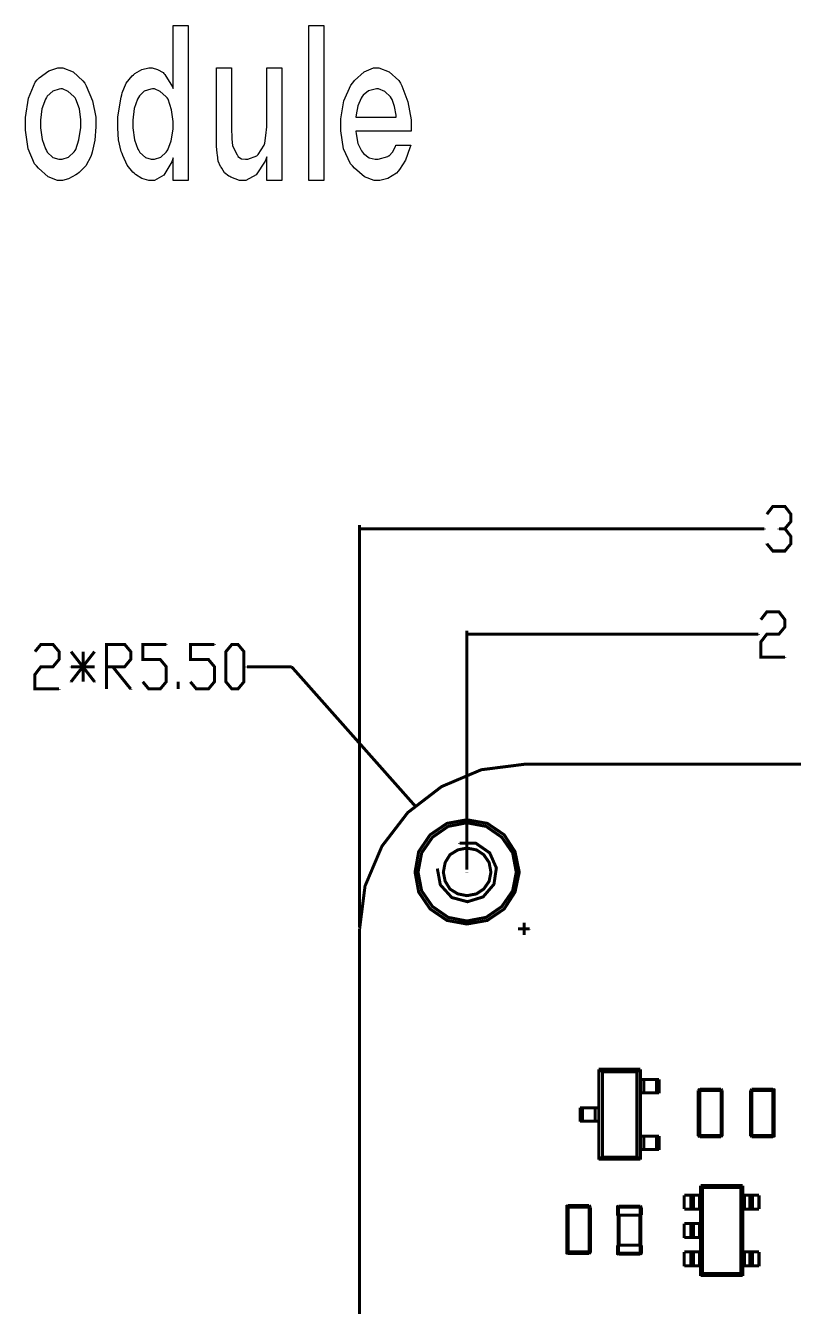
# Model space of a CAD drawing. Extents: x 0.69 to 10.45, y 1.47 to 7.05.
# Drawn here: x 6.268 to 8.392, y 3.509 to 7.051 of the extents above; entities that cross this region are included whole.
import ezdxf

# ---------------------------------------------------------------- set-up
doc = ezdxf.new("R2010")
doc.units = 0
doc.layers.get('0').update_dxf_attribs({"linetype": 'CONTINUOUS'})

msp = doc.modelspace()

# ---------------------------------------------------------------- linework, layer by layer
at = {"color": 0}
for points in [[(6.67546, 6.62337), (6.67546, 6.68565), (6.67204, 6.67475), (6.65018, 6.63813), (6.62403, 6.62337), (6.61535, 6.62337), (6.60883, 6.62337), (6.58936, 6.62825), (6.5714, 6.63965), (6.56782, 6.6429), (6.56392, 6.64572), (6.54824, 6.66581), (6.53635, 6.69194), (6.5344, 6.69781), (6.53147, 6.70329), (6.52414, 6.73514), (6.52268, 6.76785), (6.52268, 6.77875), (6.52268, 6.79899), (6.53168, 6.85368), (6.53353, 6.85969), (6.53444, 6.86572), (6.54585, 6.89171), (6.56267, 6.91206), (6.56629, 6.91525), (6.56976, 6.91846), (6.58919, 6.92974), (6.60861, 6.93457), (6.61513, 6.93457), (6.61762, 6.93414), (6.6326, 6.9299), (6.64768, 6.92139), (6.65028, 6.91872), (6.65261, 6.91585), (6.67383, 6.88178), (6.67546, 6.8775), (6.67546, 7.05132), (6.71712, 7.05132), (6.71712, 6.62337), (6.67546, 6.62337)], [(7.05094, 6.62337), (7.05094, 7.05132), (7.09261, 7.05132), (7.09261, 6.62337), (7.05094, 6.62337)], [(6.26753, 6.77897), (6.26753, 6.79693), (6.2755, 6.85064), (6.29428, 6.89497), (6.29964, 6.90158), (6.30485, 6.90707), (6.33214, 6.92626), (6.35656, 6.93457), (6.36475, 6.93457), (6.37071, 6.93414), (6.39936, 6.92318), (6.42626, 6.89899), (6.43137, 6.89182), (6.43554, 6.88439), (6.4529, 6.84289), (6.46197, 6.79824), (6.46197, 6.78331), (6.46197, 6.771), (6.45888, 6.73406), (6.45182, 6.70111), (6.44982, 6.69521), (6.44764, 6.68913), (6.43397, 6.66385), (6.41581, 6.64464), (6.4114, 6.6416), (6.40657, 6.63824), (6.38596, 6.62739), (6.37001, 6.62337), (6.36475, 6.62337), (6.35596, 6.62337), (6.32975, 6.6334), (6.30296, 6.65685), (6.2979, 6.66351), (6.29258, 6.66922), (6.27474, 6.71094), (6.26753, 6.76199), (6.26753, 6.77897)], [(6.93468, 6.62337), (6.93468, 6.68847), (6.93056, 6.67686), (6.90565, 6.63846), (6.87728, 6.62337), (6.86783, 6.62337), (6.8591, 6.62337), (6.83561, 6.63189), (6.8329, 6.63357), (6.82943, 6.6345), (6.81771, 6.64404), (6.81033, 6.65701), (6.80903, 6.65961), (6.80658, 6.66157), (6.80067, 6.67606), (6.7985, 6.69412), (6.79796, 6.69781), (6.79742, 6.69993), (6.79606, 6.7169), (6.79579, 6.73888), (6.79579, 6.74621), (6.79579, 6.93457), (6.83746, 6.93457), (6.83746, 6.77485), (6.83746, 6.76644), (6.83794, 6.7411), (6.83925, 6.72526), (6.83963, 6.72299), (6.83996, 6.71957), (6.85172, 6.69444), (6.85351, 6.6926), (6.85508, 6.68967), (6.86513, 6.68278), (6.87625, 6.68175), (6.87999, 6.68175), (6.88249, 6.68153), (6.90701, 6.69119), (6.90929, 6.69303), (6.9114, 6.69493), (6.92785, 6.72043), (6.92882, 6.72364), (6.9291, 6.72667), (6.93218, 6.74707), (6.93468, 6.77165), (6.93468, 6.77983), (6.93468, 6.93457), (6.97635, 6.93457), (6.97635, 6.62337), (6.93468, 6.62337)], [(7.29226, 6.7206), (7.33306, 6.7206), (7.33057, 6.71289), (7.31836, 6.67953), (7.30246, 6.65306), (7.29813, 6.64876), (7.29329, 6.64361), (7.26986, 6.62831), (7.24772, 6.62337), (7.2404, 6.62337), (7.23156, 6.62337), (7.20503, 6.6334), (7.17763, 6.65685), (7.17225, 6.66351), (7.16644, 6.66922), (7.1474, 6.71044), (7.13992, 6.7601), (7.13992, 6.77658), (7.13992, 6.79324), (7.14806, 6.84321), (7.16704, 6.88624), (7.17247, 6.89312), (7.17751, 6.89958), (7.20469, 6.9235), (7.22999, 6.93457), (7.23844, 6.93457), (7.24451, 6.93414), (7.27344, 6.92329), (7.29997, 6.89931), (7.30485, 6.89225), (7.30875, 6.88482), (7.32547, 6.84093), (7.33436, 6.79042), (7.33436, 6.77354), (7.33436, 6.77007), (7.33415, 6.76124), (7.33415, 6.75965), (7.18158, 6.75965), (7.18186, 6.75244), (7.18696, 6.72488), (7.19706, 6.70508), (7.19982, 6.70171), (7.20221, 6.69764), (7.21767, 6.68565), (7.23486, 6.68175), (7.24061, 6.68175), (7.24333, 6.68153), (7.26947, 6.68935), (7.27165, 6.69086), (7.27322, 6.69146), (7.28244, 6.7015), (7.29096, 6.71724), (7.29226, 6.7206)], [(6.30919, 6.77897), (6.30919, 6.76828), (6.3131, 6.73611), (6.32238, 6.71013), (6.32503, 6.70606), (6.32747, 6.7009), (6.34261, 6.68619), (6.35921, 6.68175), (6.36475, 6.68175), (6.36871, 6.68153), (6.38656, 6.6875), (6.40181, 6.70204), (6.40446, 6.70606), (6.40608, 6.70904), (6.41482, 6.73529), (6.42031, 6.76921), (6.42031, 6.78049), (6.42031, 6.79075), (6.41624, 6.82135), (6.4069, 6.84788), (6.40424, 6.85189), (6.40061, 6.85542), (6.38493, 6.86936), (6.36979, 6.87619), (6.36475, 6.87619), (6.36074, 6.87597), (6.34283, 6.86985), (6.32764, 6.85612), (6.32503, 6.85211), (6.32221, 6.84754), (6.31288, 6.82096), (6.30919, 6.7895), (6.30919, 6.77897)], [(6.56435, 6.77897), (6.56435, 6.76824), (6.56847, 6.73589), (6.57824, 6.7099), (6.58106, 6.70583), (6.58361, 6.70074), (6.5989, 6.68614), (6.61513, 6.68175), (6.62056, 6.68175), (6.62429, 6.68153), (6.64154, 6.68718), (6.65668, 6.70096), (6.6594, 6.70475), (6.66108, 6.70763), (6.66992, 6.73253), (6.67546, 6.7646), (6.67546, 6.77528), (6.67546, 6.78618), (6.67139, 6.81879), (6.66189, 6.84765), (6.65918, 6.85167), (6.65549, 6.85525), (6.63954, 6.86931), (6.62414, 6.87619), (6.61903, 6.87619), (6.61404, 6.87597), (6.59592, 6.87001), (6.58257, 6.85667), (6.57997, 6.85275), (6.57721, 6.84831), (6.56799, 6.82183), (6.56435, 6.78971), (6.56435, 6.77897)], [(7.18158, 6.7985), (7.29269, 6.7985), (7.29232, 6.8035), (7.28836, 6.82731), (7.28162, 6.84706), (7.27989, 6.84993), (7.27713, 6.85394), (7.26129, 6.86908), (7.24397, 6.87619), (7.23822, 6.87619), (7.23426, 6.87597), (7.21669, 6.87056), (7.20176, 6.85867), (7.19917, 6.85514), (7.19618, 6.85086), (7.18636, 6.82926), (7.18186, 6.80447), (7.18158, 6.7985)]]:
    msp.add_lwpolyline(points, close=True, dxfattribs=at)
at = {"color": 0, "const_width": 0.00833}
for points in [[(8.31836, 5.69997), (8.33501, 5.72168), (8.36833, 5.72168), (8.38499, 5.69997), (8.38499, 5.68001), (8.36833, 5.66), (8.35167, 5.66)], [(7.19168, 4.55832), (7.19168, 5.66997)], [(7.19168, 5.66997), (7.19168, 5.66835)], [(7.19168, 5.66), (8.31168, 5.66)], [(8.31168, 5.66), (8.31168, 5.65831)], [(8.36833, 5.66), (8.38499, 5.63835), (8.38499, 5.61833), (8.36833, 5.59831), (8.33501, 5.59831), (8.31836, 5.61833)], [(8.35167, 5.66), (8.35167, 5.65831)], [(8.31836, 5.61833), (8.31836, 5.61664)], [(8.30165, 5.40831), (8.31836, 5.43001), (8.35167, 5.43001), (8.36833, 5.40831), (8.36833, 5.38835), (8.35167, 5.36833), (8.31836, 5.36833), (8.30165, 5.34668), (8.30165, 5.30501), (8.36833, 5.30501)], [(7.48833, 4.71669), (7.48833, 5.37831)], [(7.48833, 5.37831), (7.48833, 5.37668)], [(7.48833, 5.36833), (8.29497, 5.36833)], [(8.29497, 5.36833), (8.29497, 5.36664)], [(6.29335, 5.31999), (6.31, 5.34), (6.34332, 5.34), (6.36003, 5.31999), (6.36003, 5.29833), (6.34332, 5.27832), (6.31, 5.27832), (6.29335, 5.25667), (6.29335, 5.21669), (6.36003, 5.21669)], [(6.45833, 5.31999), (6.39333, 5.23665)], [(6.39333, 5.31999), (6.45833, 5.23665)], [(6.42665, 5.23665), (6.42665, 5.31999)], [(6.42665, 5.31999), (6.42665, 5.31836)], [(6.49164, 5.21669), (6.49164, 5.34), (6.54167, 5.34), (6.55832, 5.31999), (6.55832, 5.29833), (6.54167, 5.27832), (6.49164, 5.27832)], [(6.59169, 5.23665), (6.60835, 5.21669), (6.63997, 5.21669), (6.65668, 5.23665), (6.65668, 5.27832), (6.63997, 5.29833), (6.59169, 5.29833), (6.59169, 5.34), (6.65668, 5.34)], [(6.65668, 5.34), (6.65668, 5.33832)], [(6.72331, 5.23665), (6.74001, 5.21669), (6.77333, 5.21669), (6.78999, 5.23665), (6.78999, 5.27832), (6.77333, 5.29833), (6.72331, 5.29833), (6.72331, 5.34), (6.78999, 5.34)], [(6.78999, 5.34), (6.78999, 5.33832)], [(6.45833, 5.27832), (6.39333, 5.27832)], [(6.39333, 5.27832), (6.39333, 5.27669)], [(6.49164, 5.27832), (6.49164, 5.27669)], [(6.50836, 5.27832), (6.55832, 5.21669)], [(7.00331, 5.27832), (6.87999, 5.27832)], [(6.87999, 5.27832), (6.87999, 5.27669)], [(7.345, 4.89333), (7.00331, 5.27832)], [(7.00331, 5.27832), (7.00331, 5.27669)], [(8.36833, 5.30501), (8.36833, 5.30333)], [(6.36003, 5.21669), (6.36003, 5.215)], [(6.39333, 5.23665), (6.39333, 5.23503)], [(6.45833, 5.23665), (6.45833, 5.23503)], [(6.55832, 5.21669), (6.55832, 5.215)], [(6.69, 5.21669), (6.69, 5.23665)], [(6.69, 5.23665), (6.69, 5.23503)], [(7.64665, 5.00836), (7.52832, 4.99333), (7.41835, 4.94667), (7.32497, 4.875), (7.25331, 4.78168), (7.20665, 4.67165), (7.19168, 4.55333)], [(9.33832, 5.00836), (7.64665, 5.00836)], [(7.64665, 5.00836), (7.64665, 5.00667)], [(7.345, 4.89333), (7.345, 4.89165)], [(7.40668, 4.72), (7.41499, 4.67503), (7.44667, 4.63997), (7.49001, 4.62831), (7.53331, 4.64165), (7.56332, 4.67665), (7.56999, 4.72168), (7.55165, 4.76335), (7.51335, 4.78999), (7.46832, 4.78999)], [(7.46832, 4.78999), (7.46832, 4.78836)], [(7.48833, 4.71001), (7.48833, 4.70833)], [(7.64665, 4.56999), (7.64665, 4.53836)], [(7.19168, 4.55333), (7.19168, 2.20167)], [(7.19168, 4.55333), (7.19168, 4.55165)], [(7.19168, 4.55333), (7.19168, 4.55165)], [(7.62999, 4.55333), (7.66168, 4.55333)], [(7.64665, 4.55333), (7.64665, 4.55165)], [(7.64665, 4.53836), (7.64665, 4.53668)], [(7.66168, 4.55333), (7.66168, 4.55165)], [(7.85335, 3.91667), (7.85335, 4.16499)], [(7.85335, 4.16499), (7.85335, 4.16336)], [(7.86333, 4.15831), (7.85335, 4.16499)], [(7.85335, 4.16499), (7.85335, 4.16336)], [(7.96832, 4.16499), (7.85335, 4.16499)], [(7.85335, 4.16499), (7.85335, 4.16336)], [(7.86333, 3.92165), (7.86333, 4.15831)], [(7.86333, 4.15831), (7.86333, 4.15668)], [(7.86333, 4.15831), (7.95833, 4.15831)], [(7.96832, 4.16499), (7.95833, 4.15831)], [(7.95833, 4.15831), (7.95833, 4.15668)], [(7.95833, 3.92165), (7.95833, 4.15831)], [(7.95833, 4.15831), (7.95833, 4.15668)], [(7.95833, 4.15831), (7.95833, 4.15668)], [(7.96832, 3.91667), (7.96832, 4.16499)], [(7.96832, 4.16499), (7.96832, 4.16336)], [(7.96832, 4.13667), (8.02001, 4.13667)], [(7.97835, 4.09999), (7.97835, 4.13667)], [(7.97835, 4.13667), (7.97835, 4.13499)], [(8.01335, 4.13667), (8.01335, 4.09999)], [(8.02001, 4.09999), (8.02001, 4.13667)], [(8.02001, 4.13667), (8.02001, 4.13499)], [(8.02001, 4.13667), (8.02001, 4.13499)], [(8.13336, 4.11003), (8.12999, 4.10835), (8.12831, 4.10667)], [(8.12831, 4.10667), (8.12831, 3.98167)], [(8.12831, 4.10667), (8.19499, 4.10667)], [(8.12831, 4.10667), (8.12831, 4.10499)], [(8.13336, 3.97835), (8.13336, 4.11003)], [(8.13336, 4.11003), (8.13336, 4.10835)], [(8.19168, 4.11003), (8.13336, 4.11003)], [(8.13336, 4.11003), (8.13336, 4.10835)], [(8.19168, 4.11003), (8.19168, 3.97835)], [(8.19499, 4.10667), (8.19336, 4.10835), (8.19168, 4.11003)], [(8.19168, 4.11003), (8.19168, 4.10835)], [(8.19499, 3.98167), (8.19499, 4.10667)], [(8.19499, 4.10667), (8.19499, 4.10499)], [(8.19499, 4.10667), (8.19499, 4.10499)], [(8.27669, 4.11003), (8.27501, 4.10835), (8.27333, 4.10667)], [(8.27333, 4.10667), (8.27333, 3.98167)], [(8.27333, 4.10667), (8.33832, 4.10667)], [(8.27333, 4.10667), (8.27333, 4.10499)], [(8.27669, 3.97835), (8.27669, 4.11003)], [(8.27669, 4.11003), (8.27669, 4.10835)], [(8.33501, 4.11003), (8.27669, 4.11003)], [(8.27669, 4.11003), (8.27669, 4.10835)], [(8.33501, 4.11003), (8.33501, 3.97835)], [(8.33832, 4.10667), (8.33832, 4.10835), (8.33501, 4.11003)], [(8.33501, 4.11003), (8.33501, 4.10835)], [(8.33832, 3.98167), (8.33832, 4.10667)], [(8.33832, 4.10667), (8.33832, 4.10499)], [(8.33832, 4.10667), (8.33832, 4.10499)], [(7.96832, 4.09999), (8.02001, 4.09999)], [(8.01335, 4.09999), (8.01335, 4.09831)], [(8.02001, 4.09999), (8.02001, 4.09831)], [(7.80165, 4.05832), (7.80165, 4.02165)], [(7.80165, 4.05832), (7.85335, 4.05832)], [(7.80832, 4.02165), (7.80832, 4.05832)], [(7.80832, 4.05832), (7.80832, 4.05664)], [(7.84332, 4.05832), (7.84332, 4.02165)], [(7.85335, 4.05832), (7.85335, 4.05664)], [(7.80165, 4.02165), (7.80165, 4.02001)], [(7.85335, 4.02165), (7.80165, 4.02165)], [(7.80165, 4.02165), (7.80165, 4.02001)], [(7.84332, 4.02165), (7.84332, 4.02001)], [(7.96832, 3.97999), (8.02001, 3.97999)], [(7.97835, 3.94336), (7.97835, 3.97999)], [(7.97835, 3.97999), (7.97835, 3.97835)], [(8.01335, 3.97999), (8.01335, 3.94336)], [(8.02001, 3.94336), (8.02001, 3.97999)], [(8.02001, 3.97999), (8.02001, 3.97835)], [(8.02001, 3.97999), (8.02001, 3.97835)], [(8.12831, 3.98167), (8.12831, 3.97999)], [(8.19499, 3.98167), (8.12831, 3.98167)], [(8.12831, 3.98167), (8.12831, 3.97999)], [(8.12831, 3.98167), (8.12999, 3.97999), (8.13336, 3.97835)], [(8.13336, 3.97835), (8.19168, 3.97835)], [(8.13336, 3.97835), (8.13336, 3.97667)], [(8.19168, 3.97835), (8.19336, 3.97999), (8.19499, 3.98167)], [(8.19168, 3.97835), (8.19168, 3.97667)], [(8.19168, 3.97835), (8.19168, 3.97667)], [(8.19499, 3.98167), (8.19499, 3.97999)], [(8.27333, 3.98167), (8.27333, 3.97999)], [(8.33832, 3.98167), (8.27333, 3.98167)], [(8.27333, 3.98167), (8.27333, 3.97999)], [(8.27333, 3.98167), (8.27501, 3.97999), (8.27669, 3.97835)], [(8.27669, 3.97835), (8.33501, 3.97835)], [(8.27669, 3.97835), (8.27669, 3.97667)], [(8.33501, 3.97835), (8.33832, 3.97999), (8.33832, 3.98167)], [(8.33501, 3.97835), (8.33501, 3.97667)], [(8.33501, 3.97835), (8.33501, 3.97667)], [(8.33832, 3.98167), (8.33832, 3.97999)], [(7.96832, 3.94336), (8.02001, 3.94336)], [(8.01335, 3.94336), (8.01335, 3.94168)], [(8.02001, 3.94336), (8.02001, 3.94168)], [(7.85335, 3.91667), (7.86333, 3.92165)], [(7.96832, 3.91667), (7.85335, 3.91667)], [(7.85335, 3.91667), (7.85335, 3.91499)], [(7.86333, 3.92165), (7.86333, 3.91997)], [(7.95833, 3.92165), (7.86333, 3.92165)], [(7.86333, 3.92165), (7.86333, 3.91997)], [(7.95833, 3.92165), (7.96832, 3.91667)], [(7.96832, 3.91667), (7.96832, 3.91499)], [(8.13499, 3.595), (8.13499, 3.84332)], [(8.13499, 3.84332), (8.13499, 3.84169)], [(8.13499, 3.84332), (8.13997, 3.83832)], [(8.13499, 3.84332), (8.25168, 3.84332)], [(8.13997, 3.59999), (8.13997, 3.83832)], [(8.13997, 3.83832), (8.13997, 3.83664)], [(8.13997, 3.83832), (8.13997, 3.83664)], [(8.13997, 3.83832), (8.24669, 3.83832)], [(8.25168, 3.84332), (8.24669, 3.83832)], [(8.24669, 3.83832), (8.24669, 3.83664)], [(8.24669, 3.83832), (8.24669, 3.59999)], [(8.24669, 3.83832), (8.24669, 3.83664)], [(8.25168, 3.84332), (8.25168, 3.595)], [(8.25168, 3.84332), (8.25168, 3.84169)], [(7.76833, 3.78836), (7.76497, 3.78668), (7.76497, 3.78331)], [(7.76833, 3.655), (7.76833, 3.78836)], [(7.76833, 3.78836), (7.76833, 3.78668)], [(7.82667, 3.78836), (7.76833, 3.78836)], [(7.76833, 3.78836), (7.76833, 3.78668)], [(7.82667, 3.78836), (7.82667, 3.655)], [(7.83003, 3.78331), (7.82835, 3.78668), (7.82667, 3.78836)], [(7.82667, 3.78836), (7.82667, 3.78668)], [(7.90831, 3.78668), (7.905, 3.785), (7.905, 3.78331)], [(7.90831, 3.76167), (7.90831, 3.78668)], [(7.90831, 3.78668), (7.90831, 3.785)], [(7.96832, 3.78668), (7.90831, 3.78668)], [(7.90831, 3.78668), (7.90831, 3.785)], [(7.96832, 3.78668), (7.96832, 3.76167)], [(7.97168, 3.78331), (7.97, 3.785), (7.96832, 3.78668)], [(7.96832, 3.78668), (7.96832, 3.785)], [(8.09, 3.77832), (8.09, 3.81668)], [(8.09, 3.81668), (8.09, 3.815)], [(8.09, 3.81668), (8.13499, 3.81668)], [(8.10835, 3.77832), (8.10835, 3.81668)], [(8.10835, 3.81668), (8.10835, 3.815)], [(8.11333, 3.81668), (8.11333, 3.77832)], [(8.11501, 3.81668), (8.11501, 3.77832)], [(8.13167, 3.77832), (8.13167, 3.81668)], [(8.13167, 3.81668), (8.13167, 3.815)], [(8.13499, 3.81668), (8.13499, 3.815)], [(8.25168, 3.81668), (8.29665, 3.81668)], [(8.25667, 3.81668), (8.25667, 3.77832)], [(8.27165, 3.77832), (8.27165, 3.81668)], [(8.27165, 3.81668), (8.27165, 3.815)], [(8.27501, 3.77832), (8.27501, 3.81668)], [(8.27501, 3.81668), (8.27501, 3.815)], [(8.27832, 3.81668), (8.27832, 3.77832)], [(8.29665, 3.77832), (8.29665, 3.81668)], [(8.29665, 3.81668), (8.29665, 3.815)], [(8.29665, 3.81668), (8.29665, 3.815)], [(7.76497, 3.78331), (7.76497, 3.66)], [(7.76497, 3.78331), (7.83003, 3.78331)], [(7.76497, 3.78331), (7.76497, 3.78168)], [(7.83003, 3.66), (7.83003, 3.78331)], [(7.83003, 3.78331), (7.83003, 3.78168)], [(7.83003, 3.78331), (7.83003, 3.78168)], [(7.905, 3.78331), (7.905, 3.76167)], [(7.905, 3.78331), (7.97168, 3.78331)], [(7.905, 3.78331), (7.905, 3.78168)], [(7.905, 3.76167), (7.905, 3.75999)], [(7.97168, 3.76167), (7.905, 3.76167)], [(7.905, 3.76167), (7.905, 3.75999)], [(7.90668, 3.76167), (7.90668, 3.67833)], [(7.91, 3.67833), (7.91, 3.76167)], [(7.91, 3.76167), (7.91, 3.75999)], [(7.96669, 3.76167), (7.96669, 3.67833)], [(7.96832, 3.76167), (7.96832, 3.75999)], [(7.97, 3.67833), (7.97, 3.76167)], [(7.97, 3.76167), (7.97, 3.75999)], [(7.97168, 3.76167), (7.97168, 3.78331)], [(7.97168, 3.78331), (7.97168, 3.78168)], [(7.97168, 3.78331), (7.97168, 3.78168)], [(8.09, 3.77832), (8.13499, 3.77832)], [(8.11333, 3.77832), (8.11333, 3.77669)], [(8.11501, 3.77832), (8.11501, 3.77669)], [(8.13499, 3.77832), (8.13499, 3.77669)], [(8.29665, 3.77832), (8.25168, 3.77832)], [(8.25168, 3.77832), (8.25168, 3.77669)], [(8.25667, 3.77832), (8.25667, 3.77669)], [(8.27832, 3.77832), (8.27832, 3.77669)], [(8.09, 3.73833), (8.09, 3.69997)], [(8.09, 3.73833), (8.13499, 3.73833)], [(8.10835, 3.69997), (8.10835, 3.73833)], [(8.10835, 3.73833), (8.10835, 3.73665)], [(8.11333, 3.73833), (8.11333, 3.69997)], [(8.11501, 3.73833), (8.11501, 3.69997)], [(8.13167, 3.69997), (8.13167, 3.73833)], [(8.13167, 3.73833), (8.13167, 3.73665)], [(8.13499, 3.73833), (8.13499, 3.73665)], [(8.09, 3.69997), (8.09, 3.69835)], [(8.09, 3.69997), (8.13499, 3.69997)], [(8.11333, 3.69997), (8.11333, 3.69835)], [(8.11501, 3.69997), (8.11501, 3.69835)], [(8.13499, 3.69997), (8.13499, 3.69835)], [(7.76497, 3.66), (7.76497, 3.65831)], [(7.83003, 3.66), (7.76497, 3.66)], [(7.76497, 3.66), (7.76497, 3.65831)], [(7.76497, 3.66), (7.76497, 3.65668), (7.76833, 3.655)], [(7.76833, 3.655), (7.82667, 3.655)], [(7.76833, 3.655), (7.76833, 3.65332)], [(7.82667, 3.655), (7.82835, 3.65668), (7.83003, 3.66)], [(7.82667, 3.655), (7.82667, 3.65332)], [(7.82667, 3.655), (7.82667, 3.65332)], [(7.83003, 3.66), (7.83003, 3.65831)], [(7.905, 3.67833), (7.905, 3.65668)], [(7.905, 3.67833), (7.97168, 3.67833)], [(7.905, 3.65668), (7.905, 3.655)], [(7.97168, 3.65668), (7.905, 3.65668)], [(7.905, 3.65668), (7.905, 3.655)], [(7.905, 3.65668), (7.905, 3.655), (7.90831, 3.65332)], [(7.90668, 3.67833), (7.90668, 3.67665)], [(7.90831, 3.65332), (7.90831, 3.67833)], [(7.90831, 3.67833), (7.90831, 3.67665)], [(7.90831, 3.65332), (7.96832, 3.65332)], [(7.90831, 3.65332), (7.90831, 3.65169)], [(7.96669, 3.67833), (7.96669, 3.67665)], [(7.96832, 3.67833), (7.96832, 3.65332)], [(7.96832, 3.65332), (7.97, 3.655), (7.97168, 3.65668)], [(7.96832, 3.65332), (7.96832, 3.65169)], [(7.96832, 3.65332), (7.96832, 3.65169)], [(7.97168, 3.65668), (7.97168, 3.67833)], [(7.97168, 3.67833), (7.97168, 3.67665)], [(7.97168, 3.67833), (7.97168, 3.67665)], [(7.97168, 3.65668), (7.97168, 3.655)], [(8.09, 3.66), (8.09, 3.62169)], [(8.09, 3.66), (8.13499, 3.66)], [(8.10835, 3.62169), (8.10835, 3.66)], [(8.10835, 3.66), (8.10835, 3.65831)], [(8.11333, 3.66), (8.11333, 3.62169)], [(8.11501, 3.66), (8.11501, 3.62169)], [(8.13167, 3.62169), (8.13167, 3.66)], [(8.13167, 3.66), (8.13167, 3.65831)], [(8.13499, 3.66), (8.13499, 3.65831)], [(8.25168, 3.66), (8.29665, 3.66)], [(8.25667, 3.66), (8.25667, 3.62169)], [(8.27165, 3.62169), (8.27165, 3.66)], [(8.27165, 3.66), (8.27165, 3.65831)], [(8.27501, 3.62169), (8.27501, 3.66)], [(8.27501, 3.66), (8.27501, 3.65831)], [(8.27832, 3.66), (8.27832, 3.62169)], [(8.29665, 3.66), (8.29665, 3.62169)], [(8.29665, 3.66), (8.29665, 3.65831)], [(8.09, 3.62169), (8.09, 3.62001)], [(8.09, 3.62169), (8.13499, 3.62169)], [(8.11333, 3.62169), (8.11333, 3.62001)], [(8.11501, 3.62169), (8.11501, 3.62001)], [(8.13499, 3.62169), (8.13499, 3.62001)], [(8.29665, 3.62169), (8.25168, 3.62169)], [(8.25168, 3.62169), (8.25168, 3.62001)], [(8.25667, 3.62169), (8.25667, 3.62001)], [(8.27832, 3.62169), (8.27832, 3.62001)], [(8.29665, 3.62169), (8.29665, 3.62001)], [(8.13499, 3.595), (8.13997, 3.59999)], [(8.25168, 3.595), (8.13499, 3.595)], [(8.13499, 3.595), (8.13499, 3.59332)], [(8.13997, 3.59999), (8.13997, 3.59831)], [(8.24669, 3.59999), (8.13997, 3.59999)], [(8.13997, 3.59999), (8.13997, 3.59831)], [(8.24669, 3.59999), (8.24669, 3.59831)], [(8.25168, 3.595), (8.24669, 3.59999)], [(8.24669, 3.59999), (8.24669, 3.59831)], [(8.25168, 3.595), (8.25168, 3.59332)]]:
    msp.add_lwpolyline(points, dxfattribs=at)
for points in [[(6.83832, 5.21669), (6.82167, 5.23665), (6.82167, 5.31999), (6.83832, 5.34), (6.85499, 5.34), (6.87169, 5.31999), (6.87169, 5.23665), (6.85499, 5.21669), (6.83832, 5.21669)], [(7.345, 4.89333), (7.345, 4.89333)], [(7.63336, 4.71001), (7.62169, 4.76665), (7.59169, 4.81332), (7.54497, 4.845), (7.48833, 4.85499), (7.43332, 4.845), (7.38667, 4.81332), (7.35499, 4.76665), (7.345, 4.71001), (7.35499, 4.655), (7.38667, 4.60835), (7.43332, 4.57667), (7.48833, 4.56668), (7.54497, 4.57667), (7.59169, 4.60835), (7.62169, 4.655), (7.63336, 4.71001)], [(7.625, 4.71001), (7.61501, 4.76335), (7.58501, 4.80664), (7.54167, 4.83664), (7.48833, 4.84668), (7.43668, 4.83664), (7.39333, 4.80664), (7.36333, 4.76335), (7.35335, 4.71001), (7.36333, 4.65831), (7.39333, 4.61501), (7.43668, 4.58501), (7.48833, 4.57497), (7.54167, 4.58501), (7.58501, 4.61501), (7.61501, 4.65831), (7.625, 4.71001)], [(7.55501, 4.71001), (7.55003, 4.73665), (7.535, 4.75836), (7.51497, 4.77165), (7.48833, 4.77669), (7.46332, 4.77165), (7.44168, 4.75836), (7.42833, 4.73665), (7.42333, 4.71001), (7.42833, 4.685), (7.44168, 4.66336), (7.46332, 4.65001), (7.48833, 4.64501), (7.51497, 4.65001), (7.535, 4.66336), (7.55003, 4.685), (7.55501, 4.71001)], [(7.48833, 4.71001), (7.48833, 4.71001)], [(7.19168, 4.55333), (7.19168, 4.55333)], [(7.64665, 4.55333), (7.64665, 4.55333)]]:
    msp.add_lwpolyline(points, close=True, dxfattribs=at)

doc.saveas('drawing.dxf')
